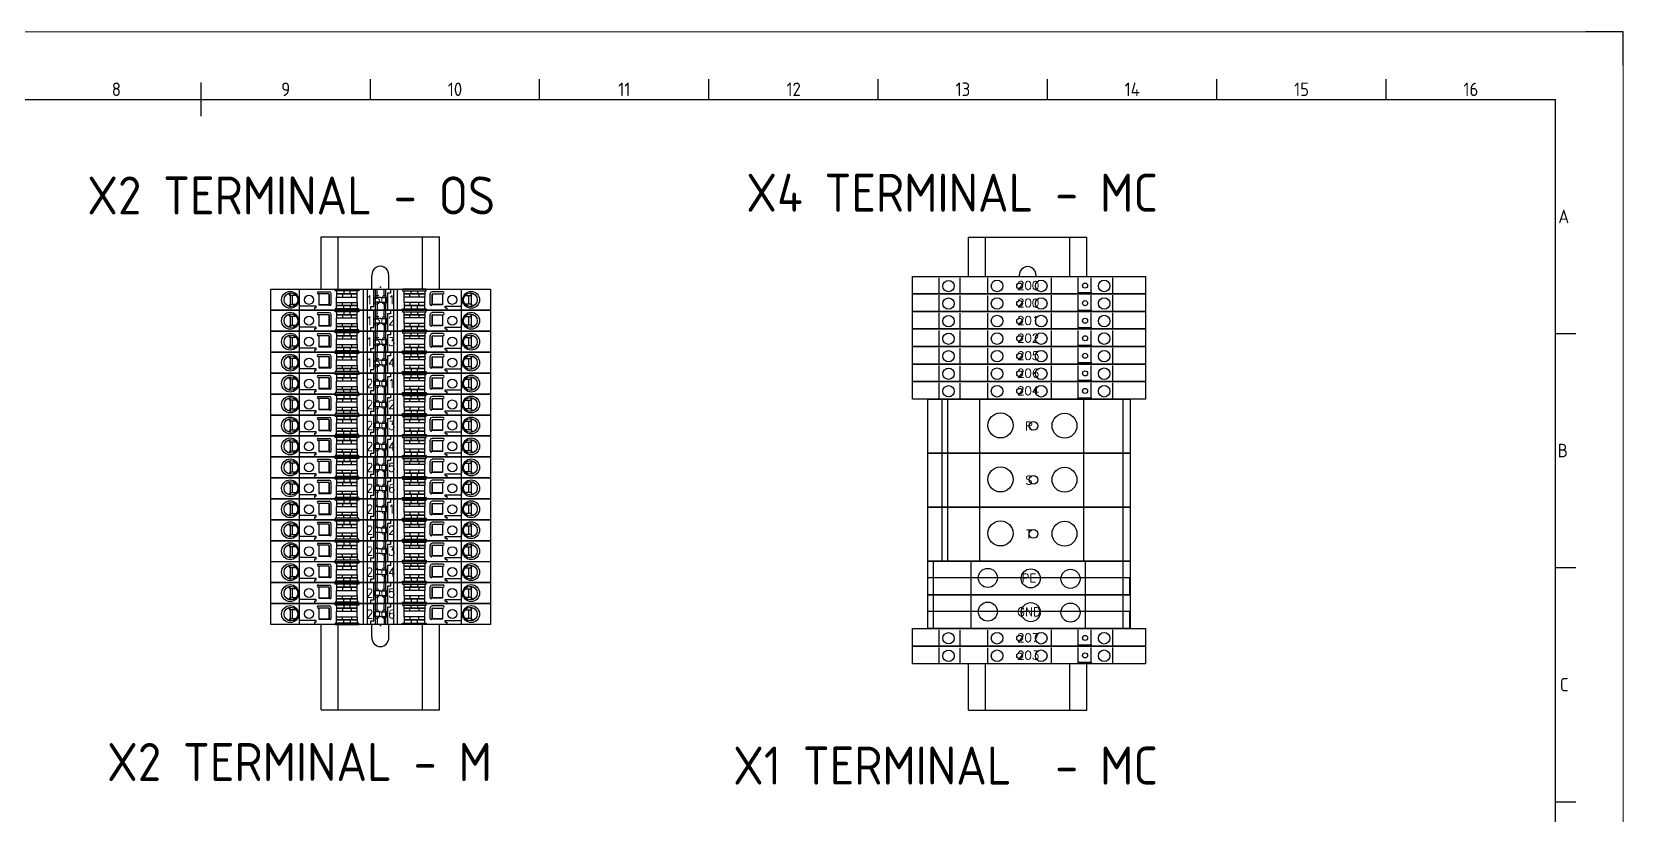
# Model space of a CAD drawing. Header units: inches. Extents: x 0 to 841, y 0 to 594.
# Drawn here: x 370.5 to 841, y 362.3 to 594 of the extents above; entities that cross this region are included whole.
import ezdxf
from ezdxf.enums import TextEntityAlignment as Align

# ---------------------------------------------------------------- set-up
doc = ezdxf.new("R2010")
doc.units = ezdxf.units.IN
doc.header["$LTSCALE"] = 12
for name, color, linetype in [('AE_BOR', 1, 'Continuous'), ('PSYMS', 7, 'Continuous'), ('PTAG', 150, 'Continuous'), ('PTERM', 4, 'Continuous')]:
    doc.layers.add(name, color=color, linetype=linetype)
doc.styles.add('WD', font='romans.shx', dxfattribs={"bigfont": 'gbcbig.shx'})
doc.styles.add('WD_IEC', font='isocp2.shx', dxfattribs={"width": 0.9, "height": 4, "bigfont": 'gbcbig.shx'})

# ---------------------------------------------------------------- blocks, each defined once
blk = doc.blocks.new('gb_a1')
for p in [(20, 574), (821, 20)]:
    blk.add_line(p, (821, 574))
at = {"layer": 'AE_BOR', "color": 1, "lineweight": 15}
for p, q in [((0, 594), (841, 594)), ((841, 594), (841, 0))]:
    blk.add_line(p, q, dxfattribs=at)
at = {"layer": 'AE_BOR', "lineweight": 30}
for p, q in [((841, 594), (830, 594)), ((841, 584), (841, 594))]:
    blk.add_line(p, q, dxfattribs=at)
at = {"layer": 'AE_BOR', "color": 2, "lineweight": 30}
for p, q in [((420.5, 574), (420.5, 579)), ((420.5, 569), (420.5, 574))]:
    blk.add_line(p, q, dxfattribs=at)
at = {"layer": 'AE_BOR'}
for p, q in [((470.5625, 574), (470.5625, 580)), ((520.625, 574), (520.625, 580)), ((570.6875, 574), (570.6875, 580)), ((620.75, 574), (620.75, 580)), ((670.8125, 574), (670.8125, 580)), ((720.875, 574), (720.875, 580)), ((770.9375, 574), (770.9375, 580)), ((821, 504.75), (827, 504.75)), ((821, 435.5), (827, 435.5)), ((821, 366.25), (827, 366.25))]:
    blk.add_line(p, q, dxfattribs=at)
at = {"layer": 'AE_BOR', "style": 'WD_IEC'}
for s, p in [('8', (395.46875, 575)), ('9', (445.53125, 575)), ('10', (495.59375, 575)), ('11', (545.65625, 575)), ('12', (595.71875, 575)), ('13', (645.78125, 575)), ('14', (695.84375, 575)), ('15', (745.90625, 575)), ('16', (795.96875, 575))]:
    blk.add_text(s, height=4, dxfattribs=at).set_placement(p, align=Align.CENTER)
for s, p in [('A', (825.04762, 539.375)), ('B', (824.66667, 470.125)), ('C', (824.85714, 400.875))]:
    blk.add_text(s, height=4, dxfattribs=at).set_placement(p, align=Align.MIDDLE_RIGHT)
blk = doc.blocks.new('VDIN7029')
for p, q in [((-17.53, 139.92), (17.53, 139.92)), ((-17.53, 0), (-17.53, 139.92)), ((-12.45, 0), (-12.45, 139.92)), ((12.45, 0), (12.45, 139.92)), ((17.53, 0), (17.53, 139.92)), ((-2.54, 121.51), (-2.54, 128.42)), ((2.54, 121.51), (2.54, 128.42)), ((-2.54, 71.47), (-2.54, 78.39)), ((2.54, 71.47), (2.54, 78.39)), ((-2.54, 21.44), (-2.54, 28.35)), ((2.54, 21.44), (2.54, 28.35)), ((-17.53, 0), (17.53, 0))]:
    blk.add_line(p, q)
for centre, start_param, end_param in [((0, 128.42), 4.712386, 7.853986), ((0, 121.51), 1.570796, 4.712386), ((0, 78.39), 4.712386, 7.853986), ((0, 71.47), 1.570796, 4.712386), ((0, 28.35), 4.712386, 7.853986), ((0, 21.44), 1.570796, 4.712386)]:
    blk.add_ellipse(centre, major_axis=(0, 2.77), ratio=0.917668, start_param=start_param, end_param=end_param)
for p in [(0, 124.97), (0, 74.93), (0, 24.89)]:
    blk.add_point(p)
blk = doc.blocks.new('2011-1dg')
at = {"style": 'WD', "flags": 1}
for tag, height, p in [('INST', 0.125, (0.008, 0.421)), ('LOC', 0.125, (0.008, 0.245)), ('WDBLKNAM', 0.05, (0, -0.525)), ('CAT', 0.05, (0, -0.454)), ('FP', 0.05, (0, -0.597)), ('FPT', 0.05, (0.141, -0.597)), ('ASSYCODE', 0.05, (0, -0.684))]:
    blk.add_attdef(tag, text='', height=height, dxfattribs=at).set_placement(p, align=Align.CENTER)
blk.add_wipeout([(1.28, -0.244), (-1.28, -0.244), (-1.28, 0), (1.28, 0)])
for p, q in [((-0.943, -0.244), (-0.943, 0)), ((-0.198, -0.244), (-0.198, 0)), ((-0.155, -0.244), (-0.155, 0)), ((-1.054, -0.072), (-1.071, -0.046)), ((-1.054, -0.172), (-1.071, -0.198)), ((-1.054, -0.072), (-1.054, -0.042)), ((-1.054, -0.172), (-1.054, -0.202)), ((-1.028, -0.172), (-1.028, -0.072)), ((-0.943, -0.196), (-0.955, -0.122)), ((-0.721, -0.176), (-0.721, -0.181)), ((-0.721, -0.181), (-0.596, -0.181)), ((-0.513, -0.154), (-0.513, -0.09)), ((-0.272, -0.154), (-0.272, -0.09)), ((0.155, -0.244), (0.155, 0)), ((0.198, -0.244), (0.198, 0)), ((0.272, -0.154), (0.272, -0.09)), ((0.513, -0.154), (0.513, -0.09)), ((0.721, -0.181), (0.596, -0.181)), ((0.721, -0.176), (0.721, -0.181)), ((0.943, -0.244), (0.943, 0)), ((0.943, -0.196), (0.955, -0.122)), ((1.028, -0.172), (1.028, -0.072)), ((1.054, -0.072), (1.054, -0.042)), ((1.054, -0.072), (1.071, -0.046)), ((1.054, -0.172), (1.054, -0.202)), ((1.054, -0.172), (1.071, -0.198)), ((-0.75, -0.196), (-0.943, -0.196)), ((-0.75, -0.215), (-0.771, -0.215)), ((-0.771, -0.215), (-0.771, -0.244)), ((-0.75, -0.215), (-0.75, -0.196)), ((0.75, -0.196), (0.943, -0.196)), ((0.75, -0.215), (0.75, -0.196)), ((0.75, -0.215), (0.771, -0.215)), ((0.771, -0.215), (0.771, -0.244))]:
    blk.add_line(p, q)
for points in [[(1.28, -0.244), (-1.28, -0.244), (-1.28, 0), (1.28, 0)], [(-0.531, 0), (-0.254, 0), (-0.254, -0.017), (-0.531, -0.017)], [(-0.272, -0.017), (-0.513, -0.017), (-0.513, -0.054), (-0.272, -0.054)], [(-0.272, -0.054), (-0.513, -0.054), (-0.513, -0.09), (-0.272, -0.09)], [(-0.272, -0.19), (-0.513, -0.19), (-0.513, -0.154), (-0.272, -0.154)], [(-0.445, -0.09), (-0.341, -0.09), (-0.341, -0.054), (-0.445, -0.054)], [(-0.445, -0.154), (-0.341, -0.154), (-0.341, -0.19), (-0.445, -0.19)], [(-0.43, -0.054), (-0.356, -0.054), (-0.356, -0.017), (-0.43, -0.017)], [(0.531, 0), (0.254, 0), (0.254, -0.017), (0.531, -0.017)], [(0.272, -0.017), (0.513, -0.017), (0.513, -0.054), (0.272, -0.054)], [(0.272, -0.054), (0.513, -0.054), (0.513, -0.09), (0.272, -0.09)], [(0.272, -0.19), (0.513, -0.19), (0.513, -0.154), (0.272, -0.154)], [(0.445, -0.09), (0.341, -0.09), (0.341, -0.054), (0.445, -0.054)], [(0.445, -0.154), (0.341, -0.154), (0.341, -0.19), (0.445, -0.19)], [(0.43, -0.054), (0.356, -0.054), (0.356, -0.017), (0.43, -0.017)], [(-0.531, -0.244), (-0.254, -0.244), (-0.254, -0.227), (-0.531, -0.227)], [(-0.272, -0.227), (-0.513, -0.227), (-0.513, -0.19), (-0.272, -0.19)], [(-0.43, -0.19), (-0.356, -0.19), (-0.356, -0.227), (-0.43, -0.227)], [(0.531, -0.244), (0.254, -0.244), (0.254, -0.227), (0.531, -0.227)], [(0.272, -0.227), (0.513, -0.227), (0.513, -0.19), (0.272, -0.19)], [(0.43, -0.19), (0.356, -0.19), (0.356, -0.227), (0.43, -0.227)]]:
    blk.add_lwpolyline(points, close=True)
for points in [[(-0.114, -0.244), (-0.114, -0.201), (-0.081, -0.201), (-0.081, 0)], [(-0.061, -0.244), (-0.061, 0)], [(-0.042, -0.095), (-0.042, 0)], [(0.042, -0.095), (0.042, 0)], [(0.061, -0.244), (0.061, 0)], [(0.114, 0), (0.114, -0.043), (0.081, -0.043), (0.081, -0.244)], [(-0.983, -0.072), (-1.054, -0.072), (-1.054, -0.172)], [(-1.054, -0.172), (-0.983, -0.172)], [(-0.726, -0.028), (-0.598, -0.028)], [(-0.605, -0.053), (-0.726, -0.053)], [(-0.605, -0.053), (-0.721, -0.053), (-0.721, -0.176)], [(-0.721, -0.176), (-0.598, -0.176), (-0.598, -0.06)], [(-0.598, -0.06), (-0.598, -0.176)], [(-0.577, -0.176), (-0.577, -0.049)], [(0, -0.095), (-0.061, -0.095)], [(0, -0.149), (-0.061, -0.149)], [(-0.042, -0.149), (-0.042, -0.244)], [(0, -0.095), (0.061, -0.095)], [(0, -0.149), (0.061, -0.149)], [(0.042, -0.149), (0.042, -0.244)], [(0.577, -0.176), (0.577, -0.049)], [(0.726, -0.028), (0.598, -0.028)], [(0.721, -0.176), (0.598, -0.176), (0.598, -0.06)], [(0.598, -0.06), (0.598, -0.176)], [(0.605, -0.053), (0.726, -0.053)], [(0.605, -0.053), (0.721, -0.053), (0.721, -0.176)], [(0.983, -0.072), (1.054, -0.072), (1.054, -0.172)], [(1.054, -0.172), (0.983, -0.172)]]:
    blk.add_lwpolyline(points)
for centre, radius in [((-1.054, -0.122), 0.0986), ((-1.045, -0.122), 0.0801), ((-0.834, -0.122), 0.0528), ((0.834, -0.122), 0.0528), ((1.054, -0.122), 0.0986), ((1.045, -0.122), 0.0801)]:
    blk.add_circle(centre, radius)
for centre, radius, start, end in [((-0.726, -0.04), 0.0122, 90, 270), ((-0.605, -0.06), 0.00773, 0, 90), ((-0.598, -0.049), 0.0208, 0, 90), ((-0.587, -0.176), 0.0104, 180, 0), ((0.598, -0.049), 0.0208, 90, 180), ((0.587, -0.176), 0.0104, 180, 0), ((0.605, -0.06), 0.00773, 90, 180), ((0.726, -0.04), 0.0122, 270, 90)]:
    blk.add_arc(centre, radius, start, end)
for tag, height, p in [('P_TAGSTRIP', 0.125, (0.008, 0.068)), ('MFG', 0.05, (0, -0.382))]:
    blk.add_attdef(tag, text='', height=height, dxfattribs=at).set_placement(p, align=Align.CENTER)
at = {"style": 'WD', "width": 0.8}
blk.add_attdef('WIRENOL', text='', height=0.1, dxfattribs=at).set_placement((-1.349, -0.122), align=Align.MIDDLE_RIGHT)
at = {"style": 'WD'}
for tag in ['WIRENO', 'TERM']:
    blk.add_attdef(tag, text='', height=0.1, dxfattribs=at).set_placement((0, -0.122), align=Align.MIDDLE_CENTER)
at = {"style": 'WD', "width": 0.8}
blk.add_attdef('WIRENOR', text='', height=0.1, dxfattribs=at).set_placement((1.349, -0.122), align=Align.MIDDLE_LEFT)
at = {"style": 'WD', "flags": 1}
blk.add_attdef('TERMDESCL', text='', height=0.05, dxfattribs=at).set_placement((-1.347, -0.237), align=Align.MIDDLE_RIGHT)
blk.add_attdef('TERMDESCR', text='', height=0.05, dxfattribs=at).set_placement((1.349, -0.237), align=Align.MIDDLE_LEFT)
blk = doc.blocks.new('WDK2_5_WQV')
at = {"style": 'WD_IEC', "flags": 1}
for tag, height, p in [('INST', 0.125, (0, 0.384)), ('LOC', 0.125, (0, 0.207)), ('WDBLKNAM', 0.05, (0, -0.41)), ('ASSYCODE', 0.05, (0, -0.568)), ('FP', 0.05, (0, -0.481)), ('FPT', 0.05, (0.141, -0.481))]:
    blk.add_attdef(tag, text='', height=height, dxfattribs=at).set_placement(p, align=Align.CENTER)
blk.add_wipeout([(1.356, -0.008), (1.356, -0.204), (-1.356, -0.204), (-1.356, 0), (1.356, 0)])
for p, q in [((-1.044, -0.204), (-1.044, -0.016)), ((-0.8, -0.204), (-0.8, -0.019)), ((-0.48, -0.204), (-0.48, -0.019)), ((0.261, -0.204), (0.261, -0.016)), ((0.573, -0.204), (0.573, -0.016)), ((0.724, -0.188), (0.724, -0.016)), ((0.977, -0.204), (0.977, -0.016)), ((0.573, -0.188), (0.733, -0.188))]:
    blk.add_line(p, q)
blk.add_lwpolyline([(1.356, -0.008), (1.356, -0.204), (-1.356, -0.204), (-1.356, 0), (1.356, 0)], close=True)
for centre, radius in [((-0.936, -0.113), 0.066), ((-0.371, -0.112), 0.0674), ((-0.109, -0.112), 0.0337), ((0.143, -0.112), 0.0674), ((0.653, -0.108), 0.0295), ((0.876, -0.112), 0.0674)]:
    blk.add_circle(centre, radius)
for tag, height, p in [('P_TAGSTRIP', 0.125, (0, 0.031)), ('MFG', 0.05, (0, -0.267)), ('CAT', 0.05, (0, -0.338))]:
    blk.add_attdef(tag, text='', height=height, dxfattribs=at).set_placement(p, align=Align.CENTER)
at = {"style": 'WD_IEC', "width": 0.8}
blk.add_attdef('WIRENOL', text='', height=0.1, dxfattribs=at).set_placement((-1.409, -0.102), align=Align.MIDDLE_RIGHT)
at = {"style": 'WD_IEC'}
for tag in ['WIRENO', 'TERM']:
    blk.add_attdef(tag, text='', height=0.1, dxfattribs=at).set_placement((-0.009, -0.106), align=Align.MIDDLE_CENTER)
at = {"style": 'WD_IEC', "width": 0.8}
blk.add_attdef('WIRENOR', text='', height=0.1, dxfattribs=at).set_placement((1.403, -0.106), align=Align.MIDDLE_LEFT)
at = {"style": 'WD_IEC', "flags": 1}
blk.add_attdef('TERMDESCL', text='', height=0.05, dxfattribs=at).set_placement((-1.406, -0.217), align=Align.MIDDLE_RIGHT)
blk.add_attdef('TERMDESCR', text='', height=0.05, dxfattribs=at).set_placement((1.402, -0.221), align=Align.MIDDLE_LEFT)
blk = doc.blocks.new('WDU35')
at = {"style": 'WD_IEC', "flags": 1}
for tag, height, p in [('INST', 0.125, (0, 0.384)), ('LOC', 0.125, (0, 0.207)), ('WDBLKNAM', 0.05, (0, -0.837)), ('FP', 0.05, (0, -0.909)), ('FPT', 0.05, (0.141, -0.909)), ('ASSYCODE', 0.05, (0, -0.996))]:
    blk.add_attdef(tag, text='', height=height, dxfattribs=at).set_placement(p, align=Align.CENTER)
blk.add_wipeout([(-1.179, -0.629), (-1.179, 0), (1.179, 0), (1.179, -0.629)])
for p, q in [((0.688, 0), (-0.688, 0)), ((0.491, 0), (-0.491, 0)), ((-1.011, -0.629), (-1.011, -0.008)), ((-0.943, -0.629), (-0.943, -0.008)), ((-0.573, -0.629), (-0.573, -0.008)), ((0.64, -0.629), (0.64, -0.008)), ((1.095, -0.626), (1.095, -0.008))]:
    blk.add_line(p, q)
blk.add_lwpolyline([(-1.179, -0.629), (-1.179, 0), (1.179, 0), (1.179, -0.629)], close=True)
for centre, radius in [((-0.331, -0.306), 0.146), ((0.414, -0.31), 0.145), ((0.053, -0.312), 0.0505)]:
    blk.add_circle(centre, radius)
for tag, height, p in [('P_TAGSTRIP', 0.125, (0, 0.031)), ('MFG', 0.05, (0, -0.694)), ('CAT', 0.05, (0, -0.766))]:
    blk.add_attdef(tag, text='', height=height, dxfattribs=at).set_placement(p, align=Align.CENTER)
at = {"style": 'WD_IEC', "width": 0.8}
blk.add_attdef('WIRENOL', text='', height=0.1, dxfattribs=at).set_placement((-1.249, -0.314), align=Align.MIDDLE_RIGHT)
blk.add_attdef('WIRENOR', text='', height=0.1, dxfattribs=at).set_placement((1.249, -0.314), align=Align.MIDDLE_LEFT)
at = {"style": 'WD_IEC', "flags": 1}
blk.add_attdef('TERMDESCL', text='', height=0.05, dxfattribs=at).set_placement((-1.246, -0.429), align=Align.MIDDLE_RIGHT)
at = {"style": 'WD_IEC'}
for tag in ['WIRENO', 'TERM']:
    blk.add_attdef(tag, text='', height=0.1, dxfattribs=at).set_placement((0, -0.497), align=Align.MIDDLE_CENTER)
at = {"style": 'WD_IEC', "flags": 1}
blk.add_attdef('TERMDESCR', text='', height=0.05, dxfattribs=at).set_placement((1.249, -0.429), align=Align.MIDDLE_LEFT)
blk = doc.blocks.new('WPE10')
at = {"style": 'WD_IEC', "flags": 1}
for tag, height, p in [('INST', 0.125, (-0.027, 0.375)), ('LOC', 0.125, (-0.027, 0.199)), ('CAT', 0.05, (-0.027, -0.544)), ('WDBLKNAM', 0.05, (-0.027, -0.615)), ('ASSYCODE', 0.05, (-0.027, -0.774)), ('FP', 0.05, (-0.027, -0.687)), ('FPT', 0.05, (0.114, -0.687))]:
    blk.add_attdef(tag, text='', height=height, dxfattribs=at).set_placement(p, align=Align.CENTER)
blk.add_wipeout([(1.171, -0.393), (-1.179, -0.393), (-1.179, 0), (1.179, 0), (1.179, -0.393)])
for p, q in [((-1.112, -0.393), (-1.112, -0.008)), ((-0.674, -0.393), (-0.674, -0.008)), ((0.66, -0.393), (0.66, -0.008)), ((1.095, -0.393), (1.095, -0.008)), ((-1.179, -0.191), (1.171, -0.191)), ((1.171, -0.191), (1.171, -0.393)), ((-0.688, -0.393), (0.688, -0.393)), ((-0.491, -0.393), (0.491, -0.393))]:
    blk.add_line(p, q)
blk.add_lwpolyline([(1.171, -0.393), (-1.179, -0.393), (-1.179, 0), (1.179, 0), (1.179, -0.393)], close=True)
for centre in [(-0.479, -0.195), (0.021, -0.201), (0.484, -0.206)]:
    blk.add_circle(centre, 0.111)
for tag, height, p in [('P_TAGSTRIP', 0.125, (-0.027, 0.022)), ('MFG', 0.05, (-0.027, -0.472))]:
    blk.add_attdef(tag, text='', height=height, dxfattribs=at).set_placement(p, align=Align.CENTER)
at = {"style": 'WD_IEC', "width": 0.8}
blk.add_attdef('WIRENOL', text='', height=0.1, dxfattribs=at).set_placement((-1.249, -0.197), align=Align.MIDDLE_RIGHT)
blk.add_attdef('WIRENOR', text='', height=0.1, dxfattribs=at).set_placement((1.249, -0.197), align=Align.MIDDLE_LEFT)
at = {"style": 'WD_IEC', "flags": 1}
blk.add_attdef('TERMDESCL', text='', height=0.05, dxfattribs=at).set_placement((-1.246, -0.311), align=Align.MIDDLE_RIGHT)
at = {"style": 'WD_IEC'}
for tag in ['WIRENO', 'TERM']:
    blk.add_attdef(tag, text='', height=0.1, dxfattribs=at).set_placement((0.01, -0.289), align=Align.MIDDLE_CENTER)
at = {"style": 'WD_IEC', "flags": 1}
blk.add_attdef('TERMDESCR', text='', height=0.05, dxfattribs=at).set_placement((1.249, -0.311), align=Align.MIDDLE_LEFT)

msp = doc.modelspace()

# ---------------------------------------------------------------- block references
msp.add_blockref('gb_a1', (0, 0))
at = {"layer": 'PSYMS'}
ref = msp.add_blockref('VDIN7029', (473.52, 393.47), dxfattribs=at)
ref.add_attrib('P_TAG1', '+MC-DR2', dxfattribs={"layer": 'PTAG', "height": 0.125, "style": 'WD_IEC'}).set_placement((473.52, 463.42), align=Align.CENTER)
ref = msp.add_blockref('VDIN7029', (664.92, 393.35), dxfattribs=at)
ref.add_attrib('P_TAG1', '+MC-DR1', dxfattribs={"layer": 'PTAG', "height": 0.125, "style": 'WD_IEC'}).set_placement((664.92, 463.31), align=Align.CENTER)

# ---------------------------------------------------------------- texts
at = {"style": 'WD_IEC'}
for s, p in [('X2 TERMINAL - OS', (386.83, 539.96)), ('X4 TERMINAL - MC', (581.7, 540.78)), ('X2 TERMINAL - M', (392.7, 372.37)), ('X1 TERMINAL  - MC', (577.81, 371.31))]:
    msp.add_text(s, height=11.25, dxfattribs=at).set_placement(p)

# ---------------------------------------------------------------- next in the draw order: block references
ref = msp.add_blockref('2011-1dg', (473.61, 517.82), dxfattribs=dict(xscale=25.39999999999998, yscale=25.39999999999998, zscale=25.39999999999998))
ref.add_attrib('TERM', '1501', dxfattribs={"layer": 'PTERM', "height": 2.54, "style": 'WD'}).set_placement((473.61, 514.73), align=Align.MIDDLE_CENTER)
ref = msp.add_blockref('WDK2_5_WQV', (665.3, 521.66), dxfattribs=dict(xscale=25.39999999999998, yscale=25.39999999999998, zscale=25.39999999999998))
ref.add_attrib('TERM', '200', dxfattribs={"layer": 'PTERM', "height": 2.54, "style": 'WD'}).set_placement((665.07, 518.97), align=Align.MIDDLE_CENTER)

# ---------------------------------------------------------------- next in the draw order: block references
ref = msp.add_blockref('WDK2_5_WQV', (665.3, 516.47), dxfattribs=dict(xscale=25.39999999999998, yscale=25.39999999999998, zscale=25.39999999999998))
ref.add_attrib('TERM', '200', dxfattribs={"layer": 'PTERM', "height": 2.54, "style": 'WD'}).set_placement((665.07, 513.78), align=Align.MIDDLE_CENTER)
ref = msp.add_blockref('2011-1dg', (473.61, 511.63), dxfattribs=dict(xscale=25.39999999999998, yscale=25.39999999999998, zscale=25.39999999999998))
ref.add_attrib('TERM', '1502', dxfattribs={"layer": 'PTERM', "height": 2.54, "style": 'WD'}).set_placement((473.61, 508.53), align=Align.MIDDLE_CENTER)

# ---------------------------------------------------------------- next in the draw order: block references
ref = msp.add_blockref('WDK2_5_WQV', (665.3, 511.28), dxfattribs=dict(xscale=25.39999999999998, yscale=25.39999999999998, zscale=25.39999999999998))
ref.add_attrib('TERM', '201', dxfattribs={"layer": 'PTERM', "height": 2.54, "style": 'WD'}).set_placement((665.07, 508.59), align=Align.MIDDLE_CENTER)
ref = msp.add_blockref('2011-1dg', (473.61, 505.43), dxfattribs=dict(xscale=25.39999999999998, yscale=25.39999999999998, zscale=25.39999999999998))
ref.add_attrib('TERM', '1503', dxfattribs={"layer": 'PTERM', "height": 2.54, "style": 'WD'}).set_placement((473.61, 502.33), align=Align.MIDDLE_CENTER)

# ---------------------------------------------------------------- next in the draw order: block references
ref = msp.add_blockref('WDK2_5_WQV', (665.3, 506.09), dxfattribs=dict(xscale=25.39999999999998, yscale=25.39999999999998, zscale=25.39999999999998))
ref.add_attrib('TERM', '202', dxfattribs={"layer": 'PTERM', "height": 2.54, "style": 'WD'}).set_placement((665.07, 503.4), align=Align.MIDDLE_CENTER)
ref = msp.add_blockref('2011-1dg', (473.61, 499.23), dxfattribs=dict(xscale=25.39999999999998, yscale=25.39999999999998, zscale=25.39999999999998))
ref.add_attrib('TERM', '1504', dxfattribs={"layer": 'PTERM', "height": 2.54, "style": 'WD'}).set_placement((473.61, 496.13), align=Align.MIDDLE_CENTER)

# ---------------------------------------------------------------- next in the draw order: block references
ref = msp.add_blockref('WDK2_5_WQV', (665.3, 500.9), dxfattribs=dict(xscale=25.39999999999998, yscale=25.39999999999998, zscale=25.39999999999998))
ref.add_attrib('TERM', '205', dxfattribs={"layer": 'PTERM', "height": 2.54, "style": 'WD'}).set_placement((665.07, 498.2), align=Align.MIDDLE_CENTER)
ref = msp.add_blockref('2011-1dg', (473.61, 493.03), dxfattribs=dict(xscale=25.39999999999998, yscale=25.39999999999998, zscale=25.39999999999998))
ref.add_attrib('TERM', '2001', dxfattribs={"layer": 'PTERM', "height": 2.54, "style": 'WD'}).set_placement((473.61, 489.94), align=Align.MIDDLE_CENTER)

# ---------------------------------------------------------------- next in the draw order: block references
ref = msp.add_blockref('WDK2_5_WQV', (665.3, 495.71), dxfattribs=dict(xscale=25.39999999999998, yscale=25.39999999999998, zscale=25.39999999999998))
ref.add_attrib('TERM', '206', dxfattribs={"layer": 'PTERM', "height": 2.54, "style": 'WD'}).set_placement((665.07, 493.01), align=Align.MIDDLE_CENTER)
ref = msp.add_blockref('2011-1dg', (473.61, 486.84), dxfattribs=dict(xscale=25.39999999999998, yscale=25.39999999999998, zscale=25.39999999999998))
ref.add_attrib('TERM', '2002', dxfattribs={"layer": 'PTERM', "height": 2.54, "style": 'WD'}).set_placement((473.61, 483.74), align=Align.MIDDLE_CENTER)

# ---------------------------------------------------------------- next in the draw order: block references
ref = msp.add_blockref('WDK2_5_WQV', (665.3, 490.52), dxfattribs=dict(xscale=25.39999999999998, yscale=25.39999999999998, zscale=25.39999999999998))
ref.add_attrib('TERM', '204', dxfattribs={"layer": 'PTERM', "height": 2.54, "style": 'WD'}).set_placement((665.07, 487.82), align=Align.MIDDLE_CENTER)
ref = msp.add_blockref('2011-1dg', (473.61, 480.64), dxfattribs=dict(xscale=25.39999999999998, yscale=25.39999999999998, zscale=25.39999999999998))
ref.add_attrib('TERM', '2003', dxfattribs={"layer": 'PTERM', "height": 2.54, "style": 'WD'}).set_placement((473.61, 477.54), align=Align.MIDDLE_CENTER)

# ---------------------------------------------------------------- next in the draw order: block references
ref = msp.add_blockref('WDU35', (665.3, 485.33), dxfattribs=dict(xscale=25.39999999999998, yscale=25.39999999999998, zscale=25.39999999999998))
ref.add_attrib('TERM', 'R', dxfattribs={"layer": 'PTERM', "height": 2.54, "style": 'WD'}).set_placement((665.3, 477.34), align=Align.MIDDLE_CENTER)
ref = msp.add_blockref('2011-1dg', (473.61, 474.44), dxfattribs=dict(xscale=25.39999999999998, yscale=25.39999999999998, zscale=25.39999999999998))
ref.add_attrib('TERM', '2004', dxfattribs={"layer": 'PTERM', "height": 2.54, "style": 'WD'}).set_placement((473.61, 471.34), align=Align.MIDDLE_CENTER)

# ---------------------------------------------------------------- next in the draw order: block references
ref = msp.add_blockref('2011-1dg', (473.61, 468.24), dxfattribs=dict(xscale=25.39999999999998, yscale=25.39999999999998, zscale=25.39999999999998))
ref.add_attrib('TERM', '2005', dxfattribs={"layer": 'PTERM', "height": 2.54, "style": 'WD'}).set_placement((473.61, 465.14), align=Align.MIDDLE_CENTER)
ref = msp.add_blockref('WDU35', (665.3, 469.36), dxfattribs=dict(xscale=25.39999999999998, yscale=25.39999999999998, zscale=25.39999999999998))
ref.add_attrib('TERM', 'S', dxfattribs={"layer": 'PTERM', "height": 2.54, "style": 'WD'}).set_placement((665.3, 461.37), align=Align.MIDDLE_CENTER)

# ---------------------------------------------------------------- next in the draw order: block references
ref = msp.add_blockref('2011-1dg', (473.61, 462.05), dxfattribs=dict(xscale=25.39999999999998, yscale=25.39999999999998, zscale=25.39999999999998))
ref.add_attrib('TERM', '2006', dxfattribs={"layer": 'PTERM', "height": 2.54, "style": 'WD'}).set_placement((473.61, 458.95), align=Align.MIDDLE_CENTER)
ref = msp.add_blockref('WDU35', (665.3, 453.38), dxfattribs=dict(xscale=25.39999999999998, yscale=25.39999999999998, zscale=25.39999999999998))
ref.add_attrib('TERM', 'T', dxfattribs={"layer": 'PTERM', "height": 2.54, "style": 'WD'}).set_placement((665.3, 445.4), align=Align.MIDDLE_CENTER)

# ---------------------------------------------------------------- next in the draw order: block references
ref = msp.add_blockref('2011-1dg', (473.61, 455.85), dxfattribs=dict(xscale=25.39999999999998, yscale=25.39999999999998, zscale=25.39999999999998))
ref.add_attrib('TERM', '2101', dxfattribs={"layer": 'PTERM', "height": 2.54, "style": 'WD'}).set_placement((473.61, 452.75), align=Align.MIDDLE_CENTER)
ref = msp.add_blockref('WPE10', (665.3, 437.41), dxfattribs=dict(xscale=25.39999999999998, yscale=25.39999999999998, zscale=25.39999999999998))
ref.add_attrib('TERM', 'PE', dxfattribs={"layer": 'PTERM', "height": 2.54, "style": 'WD'}).set_placement((665.3, 432.42), align=Align.MIDDLE_CENTER)

# ---------------------------------------------------------------- next in the draw order: block references
ref = msp.add_blockref('2011-1dg', (473.61, 449.65), dxfattribs=dict(xscale=25.39999999999998, yscale=25.39999999999998, zscale=25.39999999999998))
ref.add_attrib('TERM', '2102', dxfattribs={"layer": 'PTERM', "height": 2.54, "style": 'WD'}).set_placement((473.61, 446.55), align=Align.MIDDLE_CENTER)
ref = msp.add_blockref('WPE10', (665.3, 427.43), dxfattribs=dict(xscale=25.39999999999998, yscale=25.39999999999998, zscale=25.39999999999998))
ref.add_attrib('TERM', 'GND', dxfattribs={"layer": 'PTERM', "height": 2.54, "style": 'WD'}).set_placement((665.3, 422.44), align=Align.MIDDLE_CENTER)

# ---------------------------------------------------------------- next in the draw order: block references
ref = msp.add_blockref('2011-1dg', (473.61, 443.45), dxfattribs=dict(xscale=25.39999999999998, yscale=25.39999999999998, zscale=25.39999999999998))
ref.add_attrib('TERM', '2103', dxfattribs={"layer": 'PTERM', "height": 2.54, "style": 'WD'}).set_placement((473.61, 440.35), align=Align.MIDDLE_CENTER)
ref = msp.add_blockref('WDK2_5_WQV', (665.3, 417.45), dxfattribs=dict(xscale=25.39999999999998, yscale=25.39999999999998, zscale=25.39999999999998))
ref.add_attrib('TERM', '207', dxfattribs={"layer": 'PTERM', "height": 2.54, "style": 'WD'}).set_placement((665.07, 414.75), align=Align.MIDDLE_CENTER)

# ---------------------------------------------------------------- next in the draw order: block references
ref = msp.add_blockref('2011-1dg', (473.61, 437.26), dxfattribs=dict(xscale=25.39999999999998, yscale=25.39999999999998, zscale=25.39999999999998))
ref.add_attrib('TERM', '2104', dxfattribs={"layer": 'PTERM', "height": 2.54, "style": 'WD'}).set_placement((473.61, 434.16), align=Align.MIDDLE_CENTER)
ref = msp.add_blockref('WDK2_5_WQV', (665.3, 412.26), dxfattribs=dict(xscale=25.39999999999998, yscale=25.39999999999998, zscale=25.39999999999998))
ref.add_attrib('TERM', '203', dxfattribs={"layer": 'PTERM', "height": 2.54, "style": 'WD'}).set_placement((665.07, 409.56), align=Align.MIDDLE_CENTER)

# ---------------------------------------------------------------- next in the draw order: block references
ref = msp.add_blockref('2011-1dg', (473.61, 431.06), dxfattribs=dict(xscale=25.39999999999998, yscale=25.39999999999998, zscale=25.39999999999998))
ref.add_attrib('TERM', '2005', dxfattribs={"layer": 'PTERM', "height": 2.54, "style": 'WD'}).set_placement((473.61, 427.96), align=Align.MIDDLE_CENTER)

# ---------------------------------------------------------------- next in the draw order: block references
ref = msp.add_blockref('2011-1dg', (473.61, 424.86), dxfattribs=dict(xscale=25.39999999999998, yscale=25.39999999999998, zscale=25.39999999999998))
ref.add_attrib('TERM', '2006', dxfattribs={"layer": 'PTERM', "height": 2.54, "style": 'WD'}).set_placement((473.61, 421.76), align=Align.MIDDLE_CENTER)

doc.saveas('drawing.dxf')
